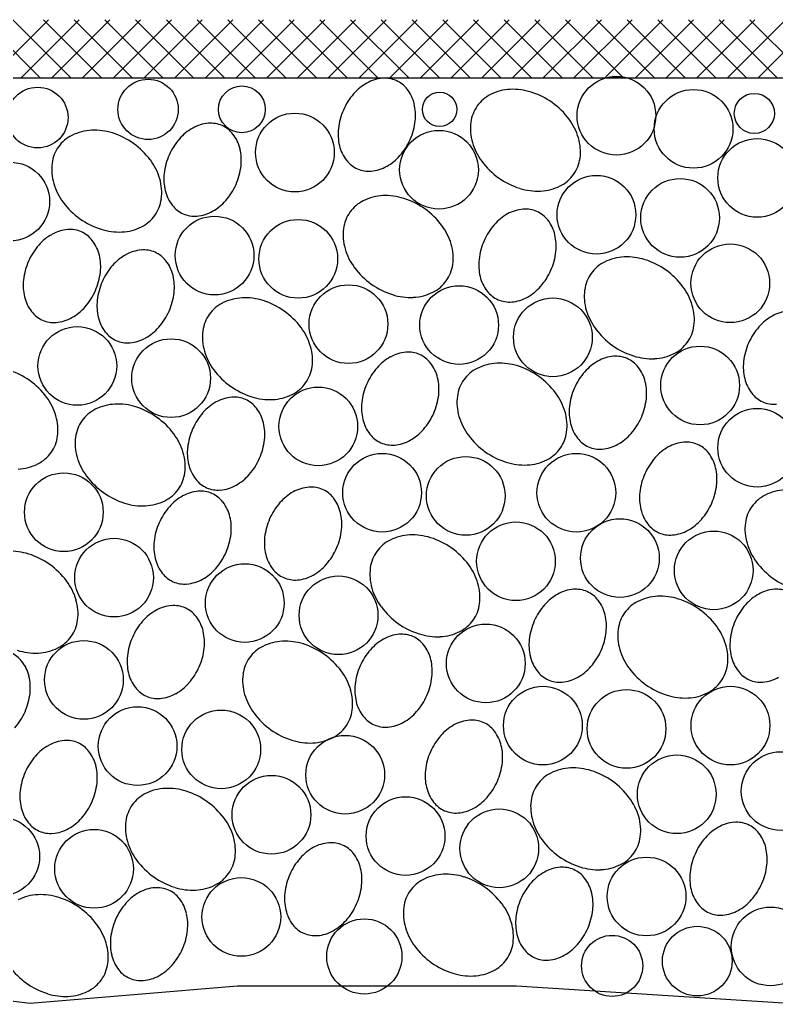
# Paper-space layout 'ESC' of a CAD drawing. Header units: feet, sheet in inches. Extents: x -1.2 to 33.8, y 0.1 to 22.9.
# Drawn here: x 21.368 to 22.322, y 12.868 to 14.108 of the extents above; entities that cross this region are included whole.
import ezdxf

# ---------------------------------------------------------------- set-up
doc = ezdxf.new("R2010")
doc.units = ezdxf.units.FT
doc.header["$MEASUREMENT"] = 0
doc.layers.add('TBLK', color=7, linetype='Continuous')

# ---------------------------------------------------------------- blocks, each defined once
blk = doc.blocks.new('ESC DET')
at = {"layer": 'TBLK'}
for p, q in [((23.0469, 14.5435), (22.9738, 14.6166)), ((22.9844, 14.5435), (23.0575, 14.6166)), ((23.0856, 14.5435), (23.0125, 14.6166)), ((23.0231, 14.5435), (23.0962, 14.6166)), ((23.1243, 14.5435), (23.0512, 14.6166)), ((23.0618, 14.5435), (23.1349, 14.6166)), ((23.163, 14.5435), (23.0899, 14.6166)), ((23.1005, 14.5435), (23.1736, 14.6166)), ((23.2017, 14.5435), (23.1286, 14.6166)), ((23.1392, 14.5435), (23.2123, 14.6166)), ((23.2404, 14.5435), (23.1673, 14.6166)), ((23.1779, 14.5435), (23.251, 14.6166)), ((23.2791, 14.5435), (23.206, 14.6166)), ((23.2166, 14.5435), (23.2897, 14.6166)), ((23.3179, 14.5435), (23.2447, 14.6166)), ((23.2553, 14.5435), (23.3284, 14.6166)), ((23.3566, 14.5435), (23.2834, 14.6166)), ((23.294, 14.5435), (23.3671, 14.6166)), ((23.3953, 14.5435), (23.3221, 14.6166)), ((23.3327, 14.5435), (23.4058, 14.6166)), ((23.434, 14.5435), (23.3608, 14.6166)), ((23.3714, 14.5435), (23.4445, 14.6166)), ((23.4727, 14.5435), (23.3995, 14.6166)), ((23.4101, 14.5435), (23.4832, 14.6166)), ((23.5114, 14.5435), (23.4382, 14.6166)), ((23.4488, 14.5435), (23.5219, 14.6166)), ((23.5501, 14.5435), (23.4769, 14.6166)), ((23.4875, 14.5435), (23.5607, 14.6166)), ((23.5888, 14.5435), (23.5156, 14.6166)), ((23.5262, 14.5435), (23.5994, 14.6166)), ((23.6275, 14.5435), (23.5543, 14.6166)), ((23.5649, 14.5435), (23.6381, 14.6166)), ((23.6662, 14.5435), (23.593, 14.6166)), ((23.6036, 14.5435), (23.6768, 14.6166)), ((23.7049, 14.5435), (23.6317, 14.6166)), ((23.6423, 14.5435), (23.7155, 14.6166)), ((23.7436, 14.5435), (23.6704, 14.6166)), ((23.681, 14.5435), (23.7542, 14.6166)), ((23.7823, 14.5435), (23.7091, 14.6166)), ((23.7197, 14.5435), (23.7929, 14.6166)), ((23.821, 14.5435), (23.7479, 14.6166)), ((23.7584, 14.5435), (23.8316, 14.6166)), ((23.8597, 14.5435), (23.7866, 14.6166)), ((23.7971, 14.5435), (23.8703, 14.6166)), ((23.8984, 14.5435), (23.8253, 14.6166)), ((23.8358, 14.5435), (23.909, 14.6166)), ((23.9371, 14.5435), (23.864, 14.6166)), ((23.8745, 14.5435), (23.9477, 14.6166)), ((23.9758, 14.5435), (23.9027, 14.6166)), ((23.9132, 14.5435), (23.9864, 14.6166)), ((24.0145, 14.5435), (23.9414, 14.6166)), ((23.9519, 14.5435), (24.0251, 14.6166)), ((22.6997, 14.5434), (25.3522, 14.5434)), ((22.7637, 13.4094), (23.0342, 13.3764)), ((23.0342, 13.3764), (23.2957, 13.3984)), ((23.2957, 13.3984), (23.6473, 13.3984)), ((23.6473, 13.3984), (23.99, 13.3764))]:
    blk.add_line(p, q, dxfattribs=at)
for centre, radius in [((23.183, 14.5035), 0.038), ((23.7732, 14.4955), 0.0496), ((23.0438, 14.4932), 0.0383), ((23.3012, 14.5035), 0.0295), ((23.5503, 14.5035), 0.0217), ((23.8704, 14.479), 0.0496), ((23.947, 14.4984), 0.0253), ((23.368, 14.4491), 0.0496), ((23.5496, 14.4274), 0.0496), ((23.9506, 14.4171), 0.0496), ((23.0092, 14.3873), 0.0496), ((23.748, 14.3707), 0.0496), ((23.8534, 14.3667), 0.0496), ((23.2668, 14.3192), 0.0496), ((23.3722, 14.3151), 0.0496), ((23.9167, 14.2842), 0.0496), ((23.4355, 14.2327), 0.0496), ((23.575, 14.2316), 0.0496), ((23.6931, 14.2161), 0.0496), ((23.0938, 14.18), 0.0496), ((23.212, 14.1646), 0.0496), ((23.8787, 14.1554), 0.0496), ((23.3975, 14.1038), 0.0496), ((23.9506, 14.0769), 0.0496), ((23.4779, 14.0202), 0.0496), ((23.5833, 14.0162), 0.0496), ((23.7227, 14.0202), 0.0496), ((23.0768, 13.9956), 0.0496), ((23.6466, 13.9337), 0.0496), ((23.7776, 13.9378), 0.0496), ((23.8958, 13.9223), 0.0496), ((23.1401, 13.9131), 0.0496), ((23.3048, 13.8811), 0.0496), ((23.423, 13.8656), 0.0496), ((23.6086, 13.8049), 0.0496), ((23.1021, 13.7842), 0.0496), ((23.6805, 13.7265), 0.0496), ((23.7859, 13.7224), 0.0496), ((23.9169, 13.7265), 0.0496), ((23.1698, 13.7007), 0.0496), ((23.2751, 13.6966), 0.0496), ((23.4314, 13.6646), 0.0496), ((23.9802, 13.644), 0.0496), ((23.8492, 13.6399), 0.0496), ((23.3385, 13.6141), 0.0496), ((23.5074, 13.5873), 0.0496), ((23.6256, 13.5718), 0.0496), ((22.9967, 13.5615), 0.0496), ((23.1149, 13.546), 0.0496), ((23.8112, 13.5111), 0.0496), ((23.3005, 13.4853), 0.0496), ((23.9675, 13.4481), 0.0496), ((23.4555, 13.4355), 0.0474), ((23.8751, 13.4296), 0.0439), ((23.7678, 13.4236), 0.0385)]:
    blk.add_circle(centre, radius, dxfattribs=at)
for centre, radius, start, end in [((23.4891, 14.482), 0.0625, 119.106, 138.837), ((23.4827, 14.4936), 0.0493, 94.9227, 119.106), ((23.4815, 14.5075), 0.0353, 66.2676, 94.9227), ((23.4815, 14.5075), 0.0353, 37.6126, 66.2676), ((23.4704, 14.499), 0.0493, 13.4293, 37.6126), ((23.6421, 14.4673), 0.0615, 92.5055, 116.5805), ((23.6427, 14.4526), 0.0762, 72.4548, 92.5055), ((23.637, 14.4344), 0.0953, 54.5476, 72.4548), ((23.5022, 14.4705), 0.0799, 138.837, 156.2676), ((23.6351, 14.4813), 0.0458, 116.5805, 144.5476), ((23.637, 14.4344), 0.0953, 36.6404, 54.5476), ((23.5022, 14.4705), 0.0799, 156.2676, 173.6983), ((23.4575, 14.4959), 0.0625, 353.6983, 13.4293), ((23.6351, 14.4813), 0.0458, 144.5476, 172.5147), ((23.262, 14.4508), 0.0353, 66.2676, 94.9227), ((23.4402, 14.4978), 0.0799, 336.2676, 353.6983), ((23.6506, 14.4793), 0.0615, 172.5147, 196.5897), ((23.6523, 14.4458), 0.0762, 16.5897, 36.6404), ((23.1145, 14.4157), 0.0615, 92.5055, 116.5805), ((23.1151, 14.4011), 0.0762, 72.4548, 92.5055), ((23.1093, 14.3829), 0.0953, 54.5476, 72.4548), ((23.2696, 14.4253), 0.0625, 119.106, 138.837), ((23.2632, 14.4369), 0.0493, 94.9227, 119.106), ((23.262, 14.4508), 0.0353, 37.6126, 66.2676), ((23.4849, 14.4725), 0.0625, 173.6983, 193.4293), ((23.1074, 14.4298), 0.0458, 116.5805, 144.5476), ((23.2827, 14.4138), 0.0799, 138.837, 156.2676), ((23.2509, 14.4423), 0.0493, 13.4293, 37.6126), ((23.4402, 14.4978), 0.0799, 318.837, 336.2676), ((23.6647, 14.4835), 0.0762, 196.5897, 216.6404), ((23.6664, 14.45), 0.0615, 352.5147, 16.5897), ((23.1074, 14.4298), 0.0458, 144.5476, 172.5147), ((23.1093, 14.3829), 0.0953, 36.6404, 54.5476), ((23.238, 14.4392), 0.0625, 353.6983, 13.4293), ((23.472, 14.4694), 0.0493, 193.4293, 217.6126), ((23.1247, 14.3943), 0.0762, 16.5897, 36.6404), ((23.2827, 14.4138), 0.0799, 156.2676, 173.6983), ((23.461, 14.4609), 0.0353, 217.6126, 246.2676), ((23.4533, 14.4863), 0.0625, 299.106, 318.837), ((23.68, 14.4949), 0.0953, 216.6404, 234.5476), ((23.6819, 14.448), 0.0458, 324.5476, 352.5147), ((23.123, 14.4277), 0.0615, 172.5147, 196.5897), ((23.2207, 14.4411), 0.0799, 336.2676, 353.6983), ((23.461, 14.4609), 0.0353, 246.2676, 274.9227), ((23.4598, 14.4748), 0.0493, 274.9227, 299.106), ((23.1387, 14.3985), 0.0615, 352.5147, 16.5897), ((23.2654, 14.4158), 0.0625, 173.6983, 193.4293), ((23.68, 14.4949), 0.0953, 234.5476, 252.4548), ((23.6819, 14.448), 0.0458, 296.5805, 324.5476), ((23.1371, 14.4319), 0.0762, 196.5897, 216.6404), ((23.2525, 14.4127), 0.0493, 193.4293, 217.6126), ((23.2207, 14.4411), 0.0799, 318.837, 336.2676), ((23.6743, 14.4766), 0.0762, 252.4548, 272.5055), ((23.6749, 14.462), 0.0615, 272.5055, 296.5805), ((23.1543, 14.3964), 0.0458, 324.5476, 352.5147), ((23.2338, 14.4296), 0.0625, 299.106, 318.837), ((23.4747, 14.3473), 0.0458, 116.5805, 144.5476), ((23.4817, 14.3333), 0.0615, 92.5055, 116.5805), ((23.4823, 14.3186), 0.0762, 72.4548, 92.5055), ((23.4766, 14.3004), 0.0953, 54.5476, 72.4548), ((23.1524, 14.4433), 0.0953, 216.6404, 234.5476), ((23.2415, 14.4042), 0.0353, 217.6126, 246.2676), ((23.2403, 14.4181), 0.0493, 274.9227, 299.106), ((23.4766, 14.3004), 0.0953, 36.6404, 54.5476), ((23.6599, 14.3286), 0.0493, 94.9227, 119.106), ((23.6587, 14.3425), 0.0353, 66.2676, 94.9227), ((23.6587, 14.3425), 0.0353, 37.6126, 66.2676), ((23.1524, 14.4433), 0.0953, 234.5476, 252.4548), ((23.1543, 14.3964), 0.0458, 296.5805, 324.5476), ((23.2415, 14.4042), 0.0353, 246.2676, 274.9227), ((23.4747, 14.3473), 0.0458, 144.5476, 172.5147), ((23.6664, 14.3171), 0.0625, 119.106, 138.837), ((23.6477, 14.334), 0.0493, 13.4293, 37.6126), ((23.0859, 14.3029), 0.0493, 94.9227, 119.106), ((23.0847, 14.3168), 0.0353, 66.2676, 94.9227), ((23.1466, 14.4251), 0.0762, 252.4548, 272.5055), ((23.1473, 14.4104), 0.0615, 272.5055, 296.5805), ((23.4902, 14.3453), 0.0615, 172.5147, 196.5897), ((23.4919, 14.3118), 0.0762, 16.5897, 36.6404), ((23.6795, 14.3056), 0.0799, 138.837, 156.2676), ((23.0923, 14.2913), 0.0625, 119.106, 138.837), ((23.0847, 14.3168), 0.0353, 37.6126, 66.2676), ((23.0736, 14.3082), 0.0493, 13.4293, 37.6126), ((23.6795, 14.3056), 0.0799, 156.2676, 173.6983), ((23.6348, 14.3309), 0.0625, 353.6983, 13.4293), ((23.1054, 14.2798), 0.0799, 138.837, 156.2676), ((23.1787, 14.2771), 0.0493, 94.9227, 119.106), ((23.1775, 14.291), 0.0353, 66.2676, 94.9227), ((23.5043, 14.3494), 0.0762, 196.5897, 216.6404), ((23.506, 14.316), 0.0615, 352.5147, 16.5897), ((23.0608, 14.3052), 0.0625, 353.6983, 13.4293), ((23.1852, 14.2655), 0.0625, 119.106, 138.837), ((23.1775, 14.291), 0.0353, 37.6126, 66.2676), ((23.1665, 14.2825), 0.0493, 13.4293, 37.6126), ((23.6622, 14.3075), 0.0625, 173.6983, 193.4293), ((23.6175, 14.3329), 0.0799, 336.2676, 353.6983), ((23.7856, 14.256), 0.0615, 92.5055, 116.5805), ((23.7862, 14.2413), 0.0762, 72.4548, 92.5055), ((23.7805, 14.2231), 0.0953, 54.5476, 72.4548), ((23.1054, 14.2798), 0.0799, 156.2676, 173.6983), ((23.1983, 14.2541), 0.0799, 138.837, 156.2676), ((23.5196, 14.3609), 0.0953, 216.6404, 234.5476), ((23.5215, 14.3139), 0.0458, 324.5476, 352.5147), ((23.6175, 14.3329), 0.0799, 318.837, 336.2676), ((23.7786, 14.27), 0.0458, 116.5805, 144.5476), ((23.7805, 14.2231), 0.0953, 36.6404, 54.5476), ((23.0881, 14.2817), 0.0625, 173.6983, 193.4293), ((23.0434, 14.3071), 0.0799, 336.2676, 353.6983), ((23.1536, 14.2794), 0.0625, 353.6983, 13.4293), ((23.6493, 14.3044), 0.0493, 193.4293, 217.6126), ((23.7786, 14.27), 0.0458, 144.5476, 172.5147), ((23.1983, 14.2541), 0.0799, 156.2676, 173.6983), ((23.5196, 14.3609), 0.0953, 234.5476, 252.4548), ((23.5215, 14.3139), 0.0458, 296.5805, 324.5476), ((23.6306, 14.3214), 0.0625, 299.106, 318.837), ((23.7941, 14.2679), 0.0615, 172.5147, 196.5897), ((23.7958, 14.2345), 0.0762, 16.5897, 36.6404), ((23.0753, 14.2787), 0.0493, 193.4293, 217.6126), ((23.0434, 14.3071), 0.0799, 318.837, 336.2676), ((23.181, 14.256), 0.0625, 173.6983, 193.4293), ((23.1363, 14.2813), 0.0799, 336.2676, 353.6983), ((23.3044, 14.2044), 0.0615, 92.5055, 116.5805), ((23.3051, 14.1898), 0.0762, 72.4548, 92.5055), ((23.5139, 14.3426), 0.0762, 252.4548, 272.5055), ((23.5145, 14.328), 0.0615, 272.5055, 296.5805), ((23.6382, 14.2959), 0.0353, 217.6126, 246.2676), ((23.6382, 14.2959), 0.0353, 246.2676, 274.9227), ((23.637, 14.3098), 0.0493, 274.9227, 299.106), ((23.0566, 14.2956), 0.0625, 299.106, 318.837), ((23.2974, 14.2184), 0.0458, 116.5805, 144.5476), ((23.2993, 14.1715), 0.0953, 54.5476, 72.4548), ((23.8099, 14.2387), 0.0615, 352.5147, 16.5897), ((23.0642, 14.2701), 0.0353, 217.6126, 246.2676), ((23.063, 14.2841), 0.0493, 274.9227, 299.106), ((23.1681, 14.2529), 0.0493, 193.4293, 217.6126), ((23.1363, 14.2813), 0.0799, 318.837, 336.2676), ((23.2974, 14.2184), 0.0458, 144.5476, 172.5147), ((23.2993, 14.1715), 0.0953, 36.6404, 54.5476), ((23.8082, 14.2721), 0.0762, 196.5897, 216.6404), ((23.9998, 14.1882), 0.0625, 119.106, 138.837), ((23.9934, 14.1998), 0.0493, 94.9227, 119.106), ((23.0642, 14.2701), 0.0353, 246.2676, 274.9227), ((23.1494, 14.2699), 0.0625, 299.106, 318.837), ((23.3146, 14.1829), 0.0762, 16.5897, 36.6404), ((23.8235, 14.2835), 0.0953, 216.6404, 234.5476), ((23.8254, 14.2366), 0.0458, 324.5476, 352.5147), ((24.0129, 14.1767), 0.0799, 138.837, 156.2676), ((23.157, 14.2444), 0.0353, 217.6126, 246.2676), ((23.1559, 14.2583), 0.0493, 274.9227, 299.106), ((23.3129, 14.2164), 0.0615, 172.5147, 196.5897), ((23.157, 14.2444), 0.0353, 246.2676, 274.9227), ((23.3287, 14.1871), 0.0615, 352.5147, 16.5897), ((23.8235, 14.2835), 0.0953, 234.5476, 252.4548), ((23.8254, 14.2366), 0.0458, 296.5805, 324.5476), ((24.0129, 14.1767), 0.0799, 156.2676, 173.6983), ((23.327, 14.2206), 0.0762, 196.5897, 216.6404), ((23.5186, 14.1367), 0.0625, 119.106, 138.837), ((23.5122, 14.1482), 0.0493, 94.9227, 119.106), ((23.511, 14.1621), 0.0353, 66.2676, 94.9227), ((23.511, 14.1621), 0.0353, 37.6126, 66.2676), ((23.7739, 14.1431), 0.0493, 94.9227, 119.106), ((23.7727, 14.157), 0.0353, 66.2676, 94.9227), ((23.7727, 14.157), 0.0353, 37.6126, 66.2676), ((23.8178, 14.2653), 0.0762, 252.4548, 272.5055), ((23.8184, 14.2507), 0.0615, 272.5055, 296.5805), ((23.3442, 14.1851), 0.0458, 324.5476, 352.5147), ((23.5317, 14.1252), 0.0799, 138.837, 156.2676), ((23.4999, 14.1536), 0.0493, 13.4293, 37.6126), ((23.6182, 14.136), 0.0458, 116.5805, 144.5476), ((23.6252, 14.1219), 0.0615, 92.5055, 116.5805), ((23.6258, 14.1073), 0.0762, 72.4548, 92.5055), ((23.6201, 14.0891), 0.0953, 54.5476, 72.4548), ((23.7803, 14.1315), 0.0625, 119.106, 138.837), ((23.7616, 14.1485), 0.0493, 13.4293, 37.6126), ((23.9956, 14.1787), 0.0625, 173.6983, 193.4293), ((22.9785, 14.0839), 0.0953, 54.5476, 72.4548), ((23.3423, 14.232), 0.0953, 216.6404, 234.5476), ((23.4871, 14.1505), 0.0625, 353.6983, 13.4293), ((23.6201, 14.0891), 0.0953, 36.6404, 54.5476), ((23.7934, 14.1201), 0.0799, 138.837, 156.2676), ((23.9828, 14.1756), 0.0493, 193.4293, 217.6126), ((22.9785, 14.0839), 0.0953, 36.6404, 54.5476), ((23.3423, 14.232), 0.0953, 234.5476, 252.4548), ((23.3442, 14.1851), 0.0458, 296.5805, 324.5476), ((23.5317, 14.1252), 0.0799, 156.2676, 173.6983), ((23.6182, 14.136), 0.0458, 144.5476, 172.5147), ((23.7934, 14.1201), 0.0799, 156.2676, 173.6983), ((23.7488, 14.1454), 0.0625, 353.6983, 13.4293), ((22.9938, 14.0953), 0.0762, 16.5897, 36.6404), ((23.2927, 14.0915), 0.0493, 94.9227, 119.106), ((23.2915, 14.1054), 0.0353, 66.2676, 94.9227), ((23.3366, 14.2138), 0.0762, 252.4548, 272.5055), ((23.3372, 14.1991), 0.0615, 272.5055, 296.5805), ((23.4698, 14.1525), 0.0799, 336.2676, 353.6983), ((23.6337, 14.1339), 0.0615, 172.5147, 196.5897), ((23.6354, 14.1005), 0.0762, 16.5897, 36.6404), ((23.9717, 14.1671), 0.0353, 217.6126, 246.2676), ((23.144, 14.0704), 0.0615, 92.5055, 116.5805), ((23.1447, 14.0558), 0.0762, 72.4548, 92.5055), ((23.1389, 14.0375), 0.0953, 54.5476, 72.4548), ((23.2991, 14.08), 0.0625, 119.106, 138.837), ((23.2915, 14.1054), 0.0353, 37.6126, 66.2676), ((23.2804, 14.0969), 0.0493, 13.4293, 37.6126), ((23.5144, 14.1271), 0.0625, 173.6983, 193.4293), ((23.7761, 14.122), 0.0625, 173.6983, 193.4293), ((23.7315, 14.1473), 0.0799, 336.2676, 353.6983), ((23.9717, 14.1671), 0.0353, 246.2676, 274.9227), ((23.0079, 14.0995), 0.0615, 352.5147, 16.5897), ((23.137, 14.0844), 0.0458, 116.5805, 144.5476), ((23.1389, 14.0375), 0.0953, 36.6404, 54.5476), ((23.3123, 14.0685), 0.0799, 138.837, 156.2676), ((23.4698, 14.1525), 0.0799, 318.837, 336.2676), ((23.6478, 14.1381), 0.0762, 196.5897, 216.6404), ((23.6495, 14.1047), 0.0615, 352.5147, 16.5897), ((23.7315, 14.1473), 0.0799, 318.837, 336.2676), ((23.137, 14.0844), 0.0458, 144.5476, 172.5147), ((23.2676, 14.0938), 0.0625, 353.6983, 13.4293), ((23.5016, 14.124), 0.0493, 193.4293, 217.6126), ((23.7633, 14.1189), 0.0493, 193.4293, 217.6126), ((23.0235, 14.0975), 0.0458, 324.5476, 352.5147), ((23.1526, 14.0824), 0.0615, 172.5147, 196.5897), ((23.1542, 14.0489), 0.0762, 16.5897, 36.6404), ((23.3123, 14.0685), 0.0799, 156.2676, 173.6983), ((23.4905, 14.1155), 0.0353, 217.6126, 246.2676), ((23.4829, 14.141), 0.0625, 299.106, 318.837), ((23.6631, 14.1495), 0.0953, 216.6404, 234.5476), ((23.665, 14.1026), 0.0458, 324.5476, 352.5147), ((23.7446, 14.1358), 0.0625, 299.106, 318.837), ((23.2949, 14.0704), 0.0625, 173.6983, 193.4293), ((23.2503, 14.0958), 0.0799, 336.2676, 353.6983), ((23.4905, 14.1155), 0.0353, 246.2676, 274.9227), ((23.4893, 14.1294), 0.0493, 274.9227, 299.106), ((23.7522, 14.1104), 0.0353, 217.6126, 246.2676), ((23.7522, 14.1104), 0.0353, 246.2676, 274.9227), ((23.751, 14.1243), 0.0493, 274.9227, 299.106), ((23.869, 14.0233), 0.0625, 119.106, 138.837), ((23.8625, 14.0348), 0.0493, 94.9227, 119.106), ((23.8613, 14.0488), 0.0353, 66.2676, 94.9227), ((23.8613, 14.0488), 0.0353, 37.6126, 66.2676), ((23.0235, 14.0975), 0.0458, 296.5805, 324.5476), ((23.1666, 14.0866), 0.0762, 196.5897, 216.6404), ((23.1683, 14.0531), 0.0615, 352.5147, 16.5897), ((23.6631, 14.1495), 0.0953, 234.5476, 252.4548), ((23.665, 14.1026), 0.0458, 296.5805, 324.5476), ((23.8821, 14.0118), 0.0799, 138.837, 156.2676), ((23.8503, 14.0402), 0.0493, 13.4293, 37.6126), ((23.0164, 14.1115), 0.0615, 272.5055, 296.5805), ((23.2821, 14.0673), 0.0493, 193.4293, 217.6126), ((23.2503, 14.0958), 0.0799, 318.837, 336.2676), ((23.6574, 14.1313), 0.0762, 252.4548, 272.5055), ((23.658, 14.1166), 0.0615, 272.5055, 296.5805), ((23.182, 14.098), 0.0953, 216.6404, 234.5476), ((23.1838, 14.0511), 0.0458, 324.5476, 352.5147), ((23.2634, 14.0843), 0.0625, 299.106, 318.837), ((23.8821, 14.0118), 0.0799, 156.2676, 173.6983), ((23.8374, 14.0372), 0.0625, 353.6983, 13.4293), ((23.271, 14.0588), 0.0353, 217.6126, 246.2676), ((23.2698, 14.0727), 0.0493, 274.9227, 299.106), ((23.3898, 13.9781), 0.0493, 94.9227, 119.106), ((23.3886, 13.9921), 0.0353, 66.2676, 94.9227), ((23.8201, 14.0391), 0.0799, 336.2676, 353.6983), ((23.182, 14.098), 0.0953, 234.5476, 252.4548), ((23.1838, 14.0511), 0.0458, 296.5805, 324.5476), ((23.2569, 13.9614), 0.0625, 119.106, 138.837), ((23.2505, 13.973), 0.0493, 94.9227, 119.106), ((23.2493, 13.9869), 0.0353, 66.2676, 94.9227), ((23.271, 14.0588), 0.0353, 246.2676, 274.9227), ((23.2493, 13.9869), 0.0353, 37.6126, 66.2676), ((23.3962, 13.9666), 0.0625, 119.106, 138.837), ((23.3886, 13.9921), 0.0353, 37.6126, 66.2676), ((23.8648, 14.0137), 0.0625, 173.6983, 193.4293), ((23.9812, 13.9762), 0.0458, 116.5805, 144.5476), ((23.9882, 13.9622), 0.0615, 92.5055, 116.5805), ((23.1762, 14.0797), 0.0762, 252.4548, 272.5055), ((23.1768, 14.0651), 0.0615, 272.5055, 296.5805), ((23.27, 13.95), 0.0799, 138.837, 156.2676), ((23.2382, 13.9784), 0.0493, 13.4293, 37.6126), ((23.4093, 13.9551), 0.0799, 138.837, 156.2676), ((23.3775, 13.9835), 0.0493, 13.4293, 37.6126), ((23.8201, 14.0391), 0.0799, 318.837, 336.2676), ((23.9812, 13.9762), 0.0458, 144.5476, 172.5147), ((23.3647, 13.9805), 0.0625, 353.6983, 13.4293), ((23.8519, 14.0107), 0.0493, 193.4293, 217.6126), ((23.27, 13.95), 0.0799, 156.2676, 173.6983), ((23.2254, 13.9753), 0.0625, 353.6983, 13.4293), ((23.4093, 13.9551), 0.0799, 156.2676, 173.6983), ((23.8408, 14.0021), 0.0353, 217.6126, 246.2676), ((23.8332, 14.0276), 0.0625, 299.106, 318.837), ((23.9967, 13.9741), 0.0615, 172.5147, 196.5897), ((23.2081, 13.9772), 0.0799, 336.2676, 353.6983), ((23.3474, 13.9824), 0.0799, 336.2676, 353.6983), ((23.5155, 13.9055), 0.0615, 92.5055, 116.5805), ((23.5161, 13.8908), 0.0762, 72.4548, 92.5055), ((23.8408, 14.0021), 0.0353, 246.2676, 274.9227), ((23.8396, 14.016), 0.0493, 274.9227, 299.106), ((23.2527, 13.9519), 0.0625, 173.6983, 193.4293), ((23.392, 13.957), 0.0625, 173.6983, 193.4293), ((23.5084, 13.9195), 0.0458, 116.5805, 144.5476), ((23.5103, 13.8726), 0.0953, 54.5476, 72.4548), ((24.0108, 13.9783), 0.0762, 196.5897, 216.6404), ((23.0096, 13.8702), 0.0762, 72.4548, 92.5055), ((23.0038, 13.852), 0.0953, 54.5476, 72.4548), ((23.2081, 13.9772), 0.0799, 318.837, 336.2676), ((23.3792, 13.954), 0.0493, 193.4293, 217.6126), ((23.3474, 13.9824), 0.0799, 318.837, 336.2676), ((23.5084, 13.9195), 0.0458, 144.5476, 172.5147), ((23.5103, 13.8726), 0.0953, 36.6404, 54.5476), ((23.0038, 13.852), 0.0953, 36.6404, 54.5476), ((23.2399, 13.9488), 0.0493, 193.4293, 217.6126), ((23.3605, 13.9709), 0.0625, 299.106, 318.837), ((23.5257, 13.884), 0.0762, 16.5897, 36.6404), ((24.0261, 13.9897), 0.0953, 216.6404, 234.5476), ((23.2288, 13.9403), 0.0353, 217.6126, 246.2676), ((23.2212, 13.9657), 0.0625, 299.106, 318.837), ((23.3681, 13.9454), 0.0353, 217.6126, 246.2676), ((23.3669, 13.9593), 0.0493, 274.9227, 299.106), ((23.524, 13.9174), 0.0615, 172.5147, 196.5897), ((23.0192, 13.8634), 0.0762, 16.5897, 36.6404), ((23.2288, 13.9403), 0.0353, 246.2676, 274.9227), ((23.2276, 13.9542), 0.0493, 274.9227, 299.106), ((23.3681, 13.9454), 0.0353, 246.2676, 274.9227), ((23.5397, 13.8882), 0.0615, 352.5147, 16.5897), ((24.0261, 13.9897), 0.0953, 234.5476, 252.4548), ((23.538, 13.9216), 0.0762, 196.5897, 216.6404), ((23.7297, 13.8377), 0.0625, 119.106, 138.837), ((23.7232, 13.8493), 0.0493, 94.9227, 119.106), ((23.722, 13.8632), 0.0353, 66.2676, 94.9227), ((23.722, 13.8632), 0.0353, 37.6126, 66.2676), ((23.9829, 13.8377), 0.0625, 119.106, 138.837), ((23.9765, 13.8493), 0.0493, 94.9227, 119.106), ((23.9753, 13.8632), 0.0353, 66.2676, 94.9227), ((23.0332, 13.8676), 0.0615, 352.5147, 16.5897), ((23.5553, 13.8861), 0.0458, 324.5476, 352.5147), ((23.7428, 13.8263), 0.0799, 138.837, 156.2676), ((23.711, 13.8547), 0.0493, 13.4293, 37.6126), ((23.8208, 13.8422), 0.0458, 116.5805, 144.5476), ((23.8278, 13.8281), 0.0615, 92.5055, 116.5805), ((23.8284, 13.8135), 0.0762, 72.4548, 92.5055), ((23.8227, 13.7953), 0.0953, 54.5476, 72.4548), ((23.996, 13.8263), 0.0799, 138.837, 156.2676), ((23.2232, 13.8171), 0.0625, 119.106, 138.837), ((23.2167, 13.8287), 0.0493, 94.9227, 119.106), ((23.2155, 13.8426), 0.0353, 66.2676, 94.9227), ((23.2155, 13.8426), 0.0353, 37.6126, 66.2676), ((23.5534, 13.933), 0.0953, 216.6404, 234.5476), ((23.6981, 13.8516), 0.0625, 353.6983, 13.4293), ((23.8208, 13.8422), 0.0458, 144.5476, 172.5147), ((23.8227, 13.7953), 0.0953, 36.6404, 54.5476), ((23.0488, 13.8655), 0.0458, 324.5476, 352.5147), ((23.2363, 13.8056), 0.0799, 138.837, 156.2676), ((23.2045, 13.8341), 0.0493, 13.4293, 37.6126), ((23.5534, 13.933), 0.0953, 234.5476, 252.4548), ((23.5553, 13.8861), 0.0458, 296.5805, 324.5476), ((23.7428, 13.8263), 0.0799, 156.2676, 173.6983), ((23.996, 13.8263), 0.0799, 156.2676, 173.6983), ((23.1916, 13.831), 0.0625, 353.6983, 13.4293), ((23.5038, 13.7926), 0.0493, 94.9227, 119.106), ((23.5026, 13.8065), 0.0353, 66.2676, 94.9227), ((23.5476, 13.9148), 0.0762, 252.4548, 272.5055), ((23.5483, 13.9002), 0.0615, 272.5055, 296.5805), ((23.6808, 13.8535), 0.0799, 336.2676, 353.6983), ((23.8363, 13.8401), 0.0615, 172.5147, 196.5897), ((23.838, 13.8067), 0.0762, 16.5897, 36.6404), ((23.0488, 13.8655), 0.0458, 296.5805, 324.5476), ((23.2363, 13.8056), 0.0799, 156.2676, 173.6983), ((23.3551, 13.7714), 0.0615, 92.5055, 116.5805), ((23.3557, 13.7568), 0.0762, 72.4548, 92.5055), ((23.3499, 13.7386), 0.0953, 54.5476, 72.4548), ((23.5102, 13.781), 0.0625, 119.106, 138.837), ((23.5026, 13.8065), 0.0353, 37.6126, 66.2676), ((23.7255, 13.8282), 0.0625, 173.6983, 193.4293), ((23.9787, 13.8282), 0.0625, 173.6983, 193.4293), ((22.996, 13.7859), 0.0353, 37.6126, 66.2676), ((23.0411, 13.8942), 0.0762, 252.4548, 272.5055), ((23.0418, 13.8795), 0.0615, 272.5055, 296.5805), ((23.1743, 13.8329), 0.0799, 336.2676, 353.6983), ((23.348, 13.7855), 0.0458, 116.5805, 144.5476), ((23.5233, 13.7696), 0.0799, 138.837, 156.2676), ((23.4915, 13.798), 0.0493, 13.4293, 37.6126), ((23.6808, 13.8535), 0.0799, 318.837, 336.2676), ((23.8504, 13.8443), 0.0762, 196.5897, 216.6404), ((23.8521, 13.8109), 0.0615, 352.5147, 16.5897), ((22.985, 13.7774), 0.0493, 13.4293, 37.6126), ((23.219, 13.8076), 0.0625, 173.6983, 193.4293), ((23.348, 13.7855), 0.0458, 144.5476, 172.5147), ((23.3499, 13.7386), 0.0953, 36.6404, 54.5476), ((23.4786, 13.7949), 0.0625, 353.6983, 13.4293), ((23.7126, 13.8251), 0.0493, 193.4293, 217.6126), ((23.9659, 13.8251), 0.0493, 193.4293, 217.6126), ((23.2061, 13.8045), 0.0493, 193.4293, 217.6126), ((23.1743, 13.8329), 0.0799, 318.837, 336.2676), ((23.3653, 13.75), 0.0762, 16.5897, 36.6404), ((23.5233, 13.7696), 0.0799, 156.2676, 173.6983), ((23.7015, 13.8166), 0.0353, 217.6126, 246.2676), ((23.6939, 13.842), 0.0625, 299.106, 318.837), ((23.8657, 13.8557), 0.0953, 216.6404, 234.5476), ((23.8676, 13.8088), 0.0458, 324.5476, 352.5147), ((23.9548, 13.8166), 0.0353, 217.6126, 246.2676), ((22.9721, 13.7743), 0.0625, 353.6983, 13.4293), ((23.1874, 13.8214), 0.0625, 299.106, 318.837), ((23.3636, 13.7834), 0.0615, 172.5147, 196.5897), ((23.4613, 13.7968), 0.0799, 336.2676, 353.6983), ((23.7015, 13.8166), 0.0353, 246.2676, 274.9227), ((23.7004, 13.8305), 0.0493, 274.9227, 299.106), ((23.8676, 13.8088), 0.0458, 296.5805, 324.5476), ((23.9548, 13.8166), 0.0353, 246.2676, 274.9227), ((23.9536, 13.8305), 0.0493, 274.9227, 299.106), ((22.9548, 13.7762), 0.0799, 336.2676, 353.6983), ((23.195, 13.796), 0.0353, 217.6126, 246.2676), ((23.1938, 13.8099), 0.0493, 274.9227, 299.106), ((23.3793, 13.7542), 0.0615, 352.5147, 16.5897), ((23.506, 13.7715), 0.0625, 173.6983, 193.4293), ((23.8657, 13.8557), 0.0953, 234.5476, 252.4548), ((23.8606, 13.8228), 0.0615, 272.5055, 296.5805), ((23.195, 13.796), 0.0353, 246.2676, 274.9227), ((23.3777, 13.7876), 0.0762, 196.5897, 216.6404), ((23.4931, 13.7684), 0.0493, 193.4293, 217.6126), ((23.4613, 13.7968), 0.0799, 318.837, 336.2676), ((23.86, 13.8375), 0.0762, 252.4548, 272.5055), ((22.9548, 13.7762), 0.0799, 318.837, 336.2676), ((23.393, 13.799), 0.0953, 216.6404, 234.5476), ((23.3949, 13.7521), 0.0458, 324.5476, 352.5147), ((23.4744, 13.7853), 0.0625, 299.106, 318.837), ((23.4821, 13.7599), 0.0353, 217.6126, 246.2676), ((23.4809, 13.7738), 0.0493, 274.9227, 299.106), ((23.5924, 13.6843), 0.0493, 94.9227, 119.106), ((23.5912, 13.6983), 0.0353, 66.2676, 94.9227), ((23.5912, 13.6983), 0.0353, 37.6126, 66.2676), ((23.393, 13.799), 0.0953, 234.5476, 252.4548), ((23.3949, 13.7521), 0.0458, 296.5805, 324.5476), ((23.4821, 13.7599), 0.0353, 246.2676, 274.9227), ((23.5988, 13.6728), 0.0625, 119.106, 138.837), ((23.5801, 13.6897), 0.0493, 13.4293, 37.6126), ((23.0817, 13.6586), 0.0493, 94.9227, 119.106), ((23.0805, 13.6725), 0.0353, 66.2676, 94.9227), ((23.0805, 13.6725), 0.0353, 37.6126, 66.2676), ((23.3872, 13.7808), 0.0762, 252.4548, 272.5055), ((23.3879, 13.7662), 0.0615, 272.5055, 296.5805), ((23.6119, 13.6613), 0.0799, 138.837, 156.2676), ((23.0881, 13.647), 0.0625, 119.106, 138.837), ((23.0694, 13.664), 0.0493, 13.4293, 37.6126), ((23.6119, 13.6613), 0.0799, 156.2676, 173.6983), ((23.5673, 13.6867), 0.0625, 353.6983, 13.4293), ((23.1012, 13.6355), 0.0799, 138.837, 156.2676), ((23.1012, 13.6355), 0.0799, 156.2676, 173.6983), ((23.0565, 13.6609), 0.0625, 353.6983, 13.4293), ((23.5946, 13.6632), 0.0625, 173.6983, 193.4293), ((23.55, 13.6886), 0.0799, 336.2676, 353.6983), ((23.7181, 13.6117), 0.0615, 92.5055, 116.5805), ((23.7187, 13.597), 0.0762, 72.4548, 92.5055), ((23.7129, 13.5788), 0.0953, 54.5476, 72.4548), ((23.55, 13.6886), 0.0799, 318.837, 336.2676), ((23.711, 13.6257), 0.0458, 116.5805, 144.5476), ((23.7129, 13.5788), 0.0953, 36.6404, 54.5476), ((23.0839, 13.6375), 0.0625, 173.6983, 193.4293), ((23.0392, 13.6628), 0.0799, 336.2676, 353.6983), ((23.2073, 13.5859), 0.0615, 92.5055, 116.5805), ((23.208, 13.5712), 0.0762, 72.4548, 92.5055), ((23.2022, 13.553), 0.0953, 54.5476, 72.4548), ((23.5818, 13.6602), 0.0493, 193.4293, 217.6126), ((23.711, 13.6257), 0.0458, 144.5476, 172.5147), ((23.0392, 13.6628), 0.0799, 318.837, 336.2676), ((23.2003, 13.5999), 0.0458, 116.5805, 144.5476), ((23.2022, 13.553), 0.0953, 36.6404, 54.5476), ((23.5631, 13.6771), 0.0625, 299.106, 318.837), ((23.7266, 13.6237), 0.0615, 172.5147, 196.5897), ((23.7283, 13.5902), 0.0762, 16.5897, 36.6404), ((23.071, 13.6344), 0.0493, 193.4293, 217.6126), ((23.2003, 13.5999), 0.0458, 144.5476, 172.5147), ((23.5707, 13.6516), 0.0353, 217.6126, 246.2676), ((23.5707, 13.6516), 0.0353, 246.2676, 274.9227), ((23.5695, 13.6655), 0.0493, 274.9227, 299.106), ((23.0523, 13.6513), 0.0625, 299.106, 318.837), ((23.2159, 13.5979), 0.0615, 172.5147, 196.5897), ((23.2176, 13.5644), 0.0762, 16.5897, 36.6404), ((23.7407, 13.6278), 0.0762, 196.5897, 216.6404), ((23.7423, 13.5944), 0.0615, 352.5147, 16.5897), ((23.06, 13.6259), 0.0353, 217.6126, 246.2676), ((23.06, 13.6259), 0.0353, 246.2676, 274.9227), ((23.0588, 13.6398), 0.0493, 274.9227, 299.106), ((23.9323, 13.5439), 0.0625, 119.106, 138.837), ((23.9259, 13.5555), 0.0493, 94.9227, 119.106), ((23.9247, 13.5694), 0.0353, 66.2676, 94.9227), ((23.9247, 13.5694), 0.0353, 37.6126, 66.2676), ((23.2316, 13.5686), 0.0615, 352.5147, 16.5897), ((23.756, 13.6393), 0.0953, 216.6404, 234.5476), ((23.7579, 13.5923), 0.0458, 324.5476, 352.5147), ((23.9454, 13.5325), 0.0799, 138.837, 156.2676), ((23.9136, 13.5609), 0.0493, 13.4293, 37.6126), ((23.2299, 13.6021), 0.0762, 196.5897, 216.6404), ((23.4216, 13.5182), 0.0625, 119.106, 138.837), ((23.4151, 13.5297), 0.0493, 94.9227, 119.106), ((23.4139, 13.5436), 0.0353, 66.2676, 94.9227), ((23.4139, 13.5436), 0.0353, 37.6126, 66.2676), ((23.9007, 13.5578), 0.0625, 353.6983, 13.4293), ((23.2453, 13.6135), 0.0953, 216.6404, 234.5476), ((23.2472, 13.5666), 0.0458, 324.5476, 352.5147), ((23.4347, 13.5067), 0.0799, 138.837, 156.2676), ((23.4029, 13.5351), 0.0493, 13.4293, 37.6126), ((23.756, 13.6393), 0.0953, 234.5476, 252.4548), ((23.7579, 13.5923), 0.0458, 296.5805, 324.5476), ((23.9454, 13.5325), 0.0799, 156.2676, 173.6983), ((23.39, 13.532), 0.0625, 353.6983, 13.4293), ((23.7064, 13.4988), 0.0493, 94.9227, 119.106), ((23.7052, 13.5127), 0.0353, 66.2676, 94.9227), ((23.7052, 13.5127), 0.0353, 37.6126, 66.2676), ((23.7502, 13.621), 0.0762, 252.4548, 272.5055), ((23.7509, 13.6064), 0.0615, 272.5055, 296.5805), ((23.8834, 13.5597), 0.0799, 336.2676, 353.6983), ((23.2453, 13.6135), 0.0953, 234.5476, 252.4548), ((23.2472, 13.5666), 0.0458, 296.5805, 324.5476), ((23.4347, 13.5067), 0.0799, 156.2676, 173.6983), ((23.5506, 13.4917), 0.0458, 116.5805, 144.5476), ((23.5577, 13.4777), 0.0615, 92.5055, 116.5805), ((23.5583, 13.463), 0.0762, 72.4548, 92.5055), ((23.5525, 13.4448), 0.0953, 54.5476, 72.4548), ((23.7128, 13.4872), 0.0625, 119.106, 138.837), ((23.6941, 13.5042), 0.0493, 13.4293, 37.6126), ((23.9281, 13.5344), 0.0625, 173.6983, 193.4293), ((23.1956, 13.473), 0.0493, 94.9227, 119.106), ((23.1944, 13.4869), 0.0353, 66.2676, 94.9227), ((23.1944, 13.4869), 0.0353, 37.6126, 66.2676), ((23.2395, 13.5952), 0.0762, 252.4548, 272.5055), ((23.2401, 13.5806), 0.0615, 272.5055, 296.5805), ((23.3727, 13.5339), 0.0799, 336.2676, 353.6983), ((23.5525, 13.4448), 0.0953, 36.6404, 54.5476), ((23.7259, 13.4758), 0.0799, 138.837, 156.2676), ((23.9152, 13.5313), 0.0493, 193.4293, 217.6126), ((23.8834, 13.5597), 0.0799, 318.837, 336.2676), ((23.0469, 13.4519), 0.0615, 92.5055, 116.5805), ((23.0476, 13.4372), 0.0762, 72.4548, 92.5055), ((23.0418, 13.419), 0.0953, 54.5476, 72.4548), ((23.2021, 13.4615), 0.0625, 119.106, 138.837), ((23.1834, 13.4784), 0.0493, 13.4293, 37.6126), ((23.4174, 13.5086), 0.0625, 173.6983, 193.4293), ((23.5506, 13.4917), 0.0458, 144.5476, 172.5147), ((23.7259, 13.4758), 0.0799, 156.2676, 173.6983), ((23.6812, 13.5011), 0.0625, 353.6983, 13.4293), ((23.8965, 13.5483), 0.0625, 299.106, 318.837), ((23.0418, 13.419), 0.0953, 36.6404, 54.5476), ((23.2152, 13.45), 0.0799, 138.837, 156.2676), ((23.4045, 13.5055), 0.0493, 193.4293, 217.6126), ((23.3727, 13.5339), 0.0799, 318.837, 336.2676), ((23.5662, 13.4896), 0.0615, 172.5147, 196.5897), ((23.5679, 13.4562), 0.0762, 16.5897, 36.6404), ((23.6639, 13.503), 0.0799, 336.2676, 353.6983), ((23.9042, 13.5228), 0.0353, 217.6126, 246.2676), ((23.2152, 13.45), 0.0799, 156.2676, 173.6983), ((23.1705, 13.4753), 0.0625, 353.6983, 13.4293), ((23.7086, 13.4777), 0.0625, 173.6983, 193.4293), ((23.9042, 13.5228), 0.0353, 246.2676, 274.9227), ((23.903, 13.5367), 0.0493, 274.9227, 299.106), ((23.0572, 13.4304), 0.0762, 16.5897, 36.6404), ((23.3934, 13.497), 0.0353, 217.6126, 246.2676), ((23.3858, 13.5225), 0.0625, 299.106, 318.837), ((23.5803, 13.4938), 0.0762, 196.5897, 216.6404), ((23.5819, 13.4604), 0.0615, 352.5147, 16.5897), ((23.6639, 13.503), 0.0799, 318.837, 336.2676), ((23.1979, 13.4519), 0.0625, 173.6983, 193.4293), ((23.1532, 13.4772), 0.0799, 336.2676, 353.6983), ((23.3934, 13.497), 0.0353, 246.2676, 274.9227), ((23.3922, 13.5109), 0.0493, 274.9227, 299.106), ((23.6957, 13.4746), 0.0493, 193.4293, 217.6126), ((23.0712, 13.4346), 0.0615, 352.5147, 16.5897), ((23.1532, 13.4772), 0.0799, 318.837, 336.2676), ((23.5956, 13.5052), 0.0953, 216.6404, 234.5476), ((23.5975, 13.4583), 0.0458, 324.5476, 352.5147), ((23.6847, 13.4661), 0.0353, 217.6126, 246.2676), ((23.677, 13.4916), 0.0625, 299.106, 318.837), ((23.185, 13.4488), 0.0493, 193.4293, 217.6126), ((23.6847, 13.4661), 0.0353, 246.2676, 274.9227), ((23.6835, 13.48), 0.0493, 274.9227, 299.106), ((23.0849, 13.4795), 0.0953, 216.6404, 234.5476), ((23.0868, 13.4326), 0.0458, 324.5476, 352.5147), ((23.1663, 13.4658), 0.0625, 299.106, 318.837), ((23.5956, 13.5052), 0.0953, 234.5476, 252.4548), ((23.5975, 13.4583), 0.0458, 296.5805, 324.5476), ((23.1739, 13.4403), 0.0353, 217.6126, 246.2676), ((23.1739, 13.4403), 0.0353, 246.2676, 274.9227), ((23.1727, 13.4542), 0.0493, 274.9227, 299.106), ((23.5898, 13.487), 0.0762, 252.4548, 272.5055), ((23.5905, 13.4724), 0.0615, 272.5055, 296.5805), ((23.0849, 13.4795), 0.0953, 234.5476, 252.4548), ((23.0868, 13.4326), 0.0458, 296.5805, 324.5476), ((23.0791, 13.4612), 0.0762, 252.4548, 272.5055), ((23.0797, 13.4466), 0.0615, 272.5055, 296.5805)]:
    blk.add_arc(centre, radius, start, end, dxfattribs=at)

psp = doc.layouts.new('ESC')

# ---------------------------------------------------------------- block references
psp.add_blockref('ESC DET', (-1.6527, -0.5087))

doc.saveas('drawing.dxf')
